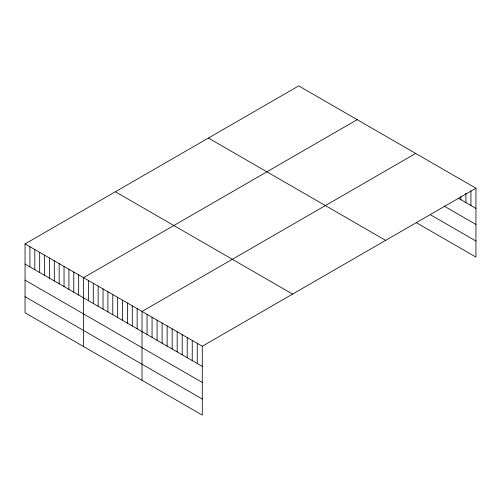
<?xml version="1.0" encoding="UTF-8"?>
<svg xmlns="http://www.w3.org/2000/svg" width="501" height="501" viewBox="0 0 501 501"><rect width="100%" height="100%" fill="white"/><g stroke="black" fill="none" stroke-linecap="round" stroke-linejoin="round"><path stroke-width="0.75" d="M25.05 243.906L202.285 346.229L202.285 415.097L25.05 312.768L25.05 243.906L298.715 85.903L475.95 188.232L475.95 257.094L416.318 222.669M357.2 119.67L83.535 277.673L83.535 346.535M415.692 153.438L142.027 311.44L142.027 380.303M202.285 346.229L475.95 188.232M458.371 198.246L475.95 208.391M443.936 205.98L475.95 224.467M430.754 214.929L475.95 241.025M208.403 138.044L385.638 240.374M115.362 191.764L292.597 294.093M25.05 264.065L202.285 366.388M25.05 280.14L202.285 382.463M25.05 296.698L202.285 399.021M470.927 190.762L470.927 205.491M465.905 193.286L465.905 202.592M460.882 196.592L460.882 199.692M197.262 343.329L197.262 363.494M192.24 340.43L192.24 360.595M187.217 337.53L187.217 357.695M182.201 334.63L182.201 354.796M177.179 331.731L177.179 351.896M172.156 328.831L172.156 348.997M167.134 325.938L167.134 346.097M162.111 323.039L162.111 343.198M157.089 320.139L157.089 340.298M152.066 317.239L152.066 337.398M147.05 314.34L147.05 334.499M137.149 308.622L137.149 328.788M132.277 305.81L132.277 325.969M127.404 302.999L127.404 323.158M122.532 300.18L122.532 320.346M117.654 297.369L117.654 317.528M112.781 294.557L112.781 314.716M107.909 291.739L107.909 311.904M103.031 288.927L103.031 309.086M98.158 286.115L98.158 306.274M93.286 283.297L93.286 303.462M88.414 280.485L88.414 300.644M78.663 274.855L78.663 295.02M73.791 272.043L73.791 292.202M68.913 269.231L68.913 289.39M64.04 266.413L64.04 286.578M59.168 263.601L59.168 283.76M54.296 260.789L54.296 280.948M49.417 257.971L49.417 278.136M44.545 255.159L44.545 275.318M39.673 252.347L39.673 272.506M34.801 249.529L34.801 269.695M29.922 246.717L29.922 266.876"/></g></svg>
